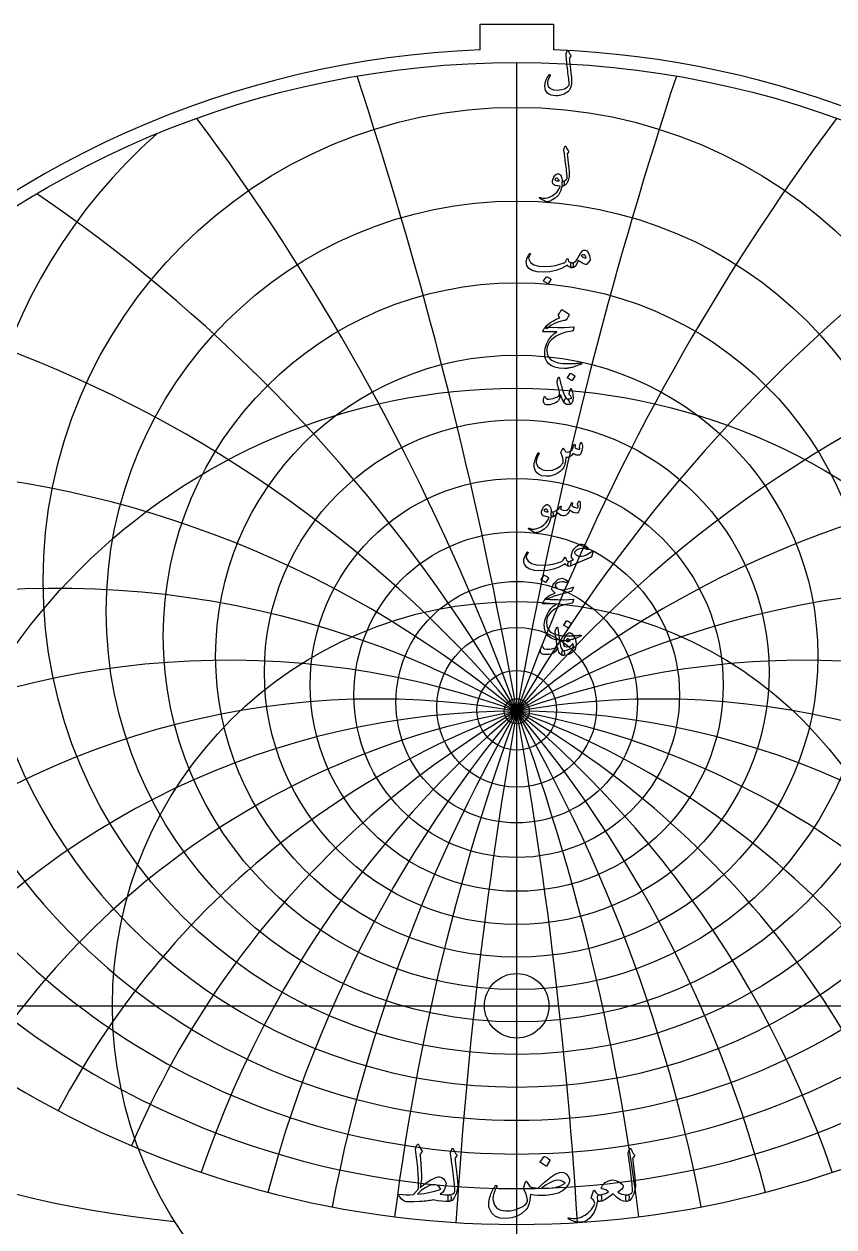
# Model space of a CAD drawing. Header units: millimetres. Extents: x -59 to 59, y -59 to 61.
# Drawn here: x -30.5 to 19.7, y -13.7 to 60.9 of the extents above; entities that cross this region are included whole.
import ezdxf

# ---------------------------------------------------------------- set-up
doc = ezdxf.new("R2010")
doc.units = ezdxf.units.MM
for name, color, linetype in [('CUT_INNER', 6, 'Continuous'), ('CUT_OUTER', 1, 'Continuous'), ('ENGRAVE', 7, 'Continuous'), ('ENGRAVE_FINE', 8, 'Continuous'), ('TEXT', 5, 'Continuous')]:
    doc.layers.add(name, color=color, linetype=linetype)

msp = doc.modelspace()

# ---------------------------------------------------------------- linework, layer by layer
at = {"layer": 'CUT_INNER'}
msp.add_circle((0, 0), 2, dxfattribs=at)
at = {"layer": 'CUT_OUTER'}
for points in [[(-2.275, 60.885), (2.275, 60.885), (2.275, 59.2812)], [(-2.275, 59.2812), (-2.275, 60.885)]]:
    msp.add_lwpolyline(points, dxfattribs=at)
for centre, radius, start, end in [((-0.0002, -0.0001), 59.3249, 136.054439, 87.802065), ((-0.0008, 0.0012), 59.3236, 92.196957, 136.054956)]:
    msp.add_arc(centre, radius, start, end, dxfattribs=at)
at = {"layer": 'ENGRAVE'}
for points in [[(0, -58.5), (0, 58.5)], [(-58.5, 0), (58.5, 0)]]:
    msp.add_lwpolyline(points, dxfattribs=at)
for centre, radius in [((0, 0), 58.5), ((0, 26.3518), 29.3656), ((0, 24.4511), 25.4539), ((0, 22.9193), 21.9166), ((0, 21.6833), 18.6696), ((0, 0), 38.2935), ((0, 20.6903), 15.6489), ((0, 19.9015), 12.8042), ((0, 19.2885), 10.0951), ((0, 18.8307), 7.4877), ((0, 0), 25.0665), ((0, 18.5134), 4.9529), ((0, 18.3267), 2.465), ((0, 18.2651), 0.78)]:
    msp.add_circle(centre, radius, dxfattribs=at)
for centre, radius, start, end in [((0, 28.7239), 33.7654, 131.307855, 48.692145), ((0, 31.7153), 38.8125, 158.307565, 21.692435), ((0, 35.5453), 44.7387, 177.166321, 2.833679), ((0, 40.5528), 51.8958, 192.562112, 347.437888), ((0, 47.2885), 60.8489, 205.930897, 334.069103), ((0, -31.0094), 49.2745, 39, 141), ((0, -31.0094), 49.2745, 39, 141), ((-14.589, 54.4467), 68.1445, 229.930345, 264.433471)]:
    msp.add_arc(centre, radius, start, end, dxfattribs=at)
at = {"layer": 'ENGRAVE_FINE'}
for centre, radius, start, end in [((-279.4496, -31.0094), 283.7605, 3.549067, 18.208032), ((-279.4496, -31.0094), 283.7605, 3.549067, 18.208032), ((279.4496, -31.0094), 283.7605, 161.791968, 176.450933), ((279.4496, -31.0094), 283.7605, 161.791968, 176.450933), ((-135.3806, -31.0094), 144.069, 7.145895, 36.6736), ((-135.3806, -31.0094), 144.069, 7.145895, 36.6736), ((135.3806, -31.0094), 144.069, 143.3264, 172.854105), ((135.3806, -31.0094), 144.069, 143.3264, 172.854105), ((-85.3459, -31.0094), 98.549, 10.840654, 55.662821), ((-85.3459, -31.0094), 98.549, 10.840654, 55.662821), ((85.3459, -31.0094), 98.549, 124.337179, 169.159346), ((85.3459, -31.0094), 98.549, 124.337179, 169.159346), ((-58.7231, -31.0094), 76.6575, 14.688568, 75.445741), ((-58.7231, -31.0094), 76.6575, 14.688568, 75.445741), ((58.7231, -31.0094), 76.6575, 104.554259, 165.311432), ((58.7231, -31.0094), 76.6575, 104.554259, 165.311432), ((-41.3462, -31.0094), 64.3233, 18.753071, 96.251491), ((-41.3462, -31.0094), 64.3233, 18.753071, 96.251491), ((41.3462, -31.0094), 64.3233, 83.748509, 161.246929), ((41.3462, -31.0094), 64.3233, 83.748509, 161.246929), ((-28.4486, -31.0094), 56.8973, 23.109812, 116.954145), ((-28.4486, -31.0094), 56.8973, 23.109812, 116.954145), ((28.4486, -31.0094), 56.8973, 63.045855, 156.890188), ((28.4486, -31.0094), 56.8973, 63.045855, 156.890188), ((-17.9345, -31.0094), 52.4368, 27.851987, 126.345474), ((-17.9345, -31.0094), 52.4368, 27.851987, 126.345474), ((17.9345, -31.0094), 52.4368, 53.654526, 152.148013), ((17.9345, -31.0094), 52.4368, 53.654526, 152.148013), ((-8.6884, -31.0094), 50.0346, 33.097661, 134.238363), ((-8.6884, -31.0094), 50.0346, 33.097661, 134.238363), ((8.6884, -31.0094), 50.0346, 45.761637, 146.902339), ((8.6884, -31.0094), 50.0346, 45.761637, 146.902339), ((0, 92.9107), 113.7024, 239.147014, 300.852986)]:
    msp.add_arc(centre, radius, start, end, dxfattribs=at)
at = {"layer": 'TEXT'}
for points in [[(3.1327, 59.2209), (3.1388, 59.2315), (3.1466, 59.239), (3.1561, 59.2436), (3.1673, 59.2451), (3.1786, 59.2431), (3.1881, 59.2373), (3.1959, 59.2276), (3.2019, 59.2139), (3.2341, 59.1346), (3.2685, 59.066), (3.3051, 59.0083), (3.3438, 58.9614), (3.3552, 58.9445), (3.3585, 58.9251), (3.3535, 58.903), (3.3403, 58.8784), (3.3319, 58.8665), (3.3239, 58.855), (3.3163, 58.844), (3.3092, 58.8334), (3.3025, 58.8234), (3.2962, 58.8143), (3.2904, 58.8061), (3.285, 58.7988), (3.2759, 58.7854), (3.2694, 58.7694), (3.2655, 58.7508), (3.2642, 58.7296), (3.2683, 58.6698), (3.2737, 58.6046), (3.2804, 58.534), (3.2884, 58.458), (3.2975, 58.3766), (3.3075, 58.2898), (3.3183, 58.1976), (3.3299, 58.0999), (3.343, 58.0025), (3.3546, 57.9109), (3.3646, 57.8252), (3.3732, 57.7453), (3.3804, 57.671), (3.3866, 57.6022), (3.3917, 57.5387), (3.3957, 57.4806), (3.4002, 57.3087), (3.3862, 57.1459), (3.3535, 56.9922), (3.3023, 56.8475), (3.2523, 56.7625), (3.1751, 56.6841), (3.0707, 56.612), (2.939, 56.5465), (2.7963, 56.4923), (2.6622, 56.454), (2.5368, 56.4317), (2.42, 56.4254), (2.1277, 56.4657), (1.9184, 56.5759), (1.7921, 56.7563), (1.7489, 57.0067), (1.764, 57.1933), (1.8129, 57.376), (1.8955, 57.5548), (2.0118, 57.7297), (2.0207, 57.7399), (2.03, 57.7462), (2.0397, 57.7486), (2.0499, 57.747), (2.0607, 57.7429), (2.0689, 57.7375), (2.0745, 57.7308), (2.0775, 57.7228), (2.0797, 57.7109), (2.0793, 57.6995), (2.0762, 57.6884), (2.0706, 57.6778), (1.9913, 57.5232), (1.9366, 57.3916), (1.9065, 57.2828), (1.9011, 57.1969), (1.9588, 57.0121), (2.0836, 56.883), (2.2754, 56.8097), (2.5342, 56.7922), (2.7675, 56.8175), (2.9658, 56.8761), (3.1291, 56.968), (3.2573, 57.0932), (3.2546, 57.1536), (3.2499, 57.2242), (3.2433, 57.305), (3.2348, 57.3959), (3.2241, 57.4972), (3.211, 57.6091), (3.1956, 57.7316), (3.1777, 57.8647), (3.1608, 58.002), (3.1448, 58.1371), (3.1297, 58.2701), (3.1154, 58.4009), (3.1022, 58.5296), (3.0904, 58.6561), (3.0798, 58.7804), (3.0705, 58.9026), (3.0566, 59.0202), (3.0573, 59.0336), (3.0592, 59.0461), (3.0625, 59.0578), (3.067, 59.0686)], [(2.9234, 53.1179), (2.9468, 53.1744), (2.9649, 53.2191), (2.9779, 53.2522), (2.9857, 53.2736), (2.9918, 53.2872), (2.9995, 53.297), (3.0091, 53.3028), (3.0203, 53.3047), (3.0331, 53.3026), (3.0437, 53.2961), (3.0521, 53.2853), (3.0584, 53.2701), (3.0871, 53.196), (3.1215, 53.1292), (3.1615, 53.0697), (3.2071, 53.0176), (3.2199, 53.0009), (3.2236, 52.9821), (3.2181, 52.9612), (3.2037, 52.938), (3.1275, 52.8308), (3.1327, 52.7828), (3.1379, 52.7356), (3.1431, 52.6894), (3.1483, 52.6439), (3.1535, 52.5994), (3.1587, 52.5557), (3.1639, 52.5129), (3.1691, 52.471), (3.2169, 52.0826), (3.246, 51.779), (3.2566, 51.5602), (3.2486, 51.4261), (3.1833, 51.1829), (3.0981, 51.0032), (2.9931, 50.8871), (2.8681, 50.8345), (2.8646, 50.8345), (2.8612, 50.8345), (2.8577, 50.8345), (2.8542, 50.8345), (2.8337, 50.854), (2.8205, 50.8985), (2.8147, 50.9682), (2.8162, 51.0629), (2.8194, 51.0979), (2.8292, 51.1234), (2.8454, 51.1394), (2.8681, 51.1459), (2.9559, 51.1634), (3.0289, 51.1952), (3.0873, 51.2413), (3.131, 51.3016), (3.1281, 51.374), (3.1228, 51.4564), (3.1151, 51.5487), (3.1051, 51.651), (3.0928, 51.7628), (3.0787, 51.8837), (3.0626, 52.0136), (3.0445, 52.1527), (3.0279, 52.2893), (3.0125, 52.4121), (2.9985, 52.5211), (2.9857, 52.6163), (2.9747, 52.6976), (2.9658, 52.765), (2.9591, 52.8187), (2.9546, 52.8584), (2.92, 53.0556), (2.9189, 53.0751), (2.9191, 53.092), (2.9206, 53.1062), (2.9234, 53.1179)], [(2.7989, 50.7965), (2.7178, 50.5117), (2.5818, 50.2732), (2.3909, 50.081), (2.145, 49.935), (2.1106, 49.9202), (2.0767, 49.9069), (2.0432, 49.8951), (2.0101, 49.8849), (1.9776, 49.8763), (1.9461, 49.8697), (1.9154, 49.8651), (1.8855, 49.8624), (1.8111, 49.873), (1.7125, 49.9117), (1.5897, 49.9785), (1.4427, 50.0734), (1.4269, 50.087), (1.4176, 50.1002), (1.4148, 50.113), (1.4185, 50.1253), (1.4267, 50.1348), (1.4375, 50.1391), (1.4509, 50.1383), (1.4669, 50.1322), (1.6198, 50.0827), (1.7912, 50.0829), (1.9813, 50.1329), (2.19, 50.2326), (2.3604, 50.3482), (2.5013, 50.4842), (2.6129, 50.6406), (2.6951, 50.8172), (2.6944, 50.8235), (2.6925, 50.8285), (2.6893, 50.8322), (2.6847, 50.8345), (2.5656, 50.8415), (2.4642, 50.8553), (2.3805, 50.8761), (2.3145, 50.9037), (2.2635, 50.9465), (2.2315, 51.0058), (2.2185, 51.0815), (2.2246, 51.1736), (2.2265, 51.1858), (2.2289, 51.1982), (2.2317, 51.2109), (2.235, 51.2237), (2.2386, 51.237), (2.2427, 51.251), (2.2473, 51.2656), (2.2522, 51.2808), (2.2929, 51.3797), (2.3422, 51.4616), (2.4002, 51.5267), (2.4667, 51.5749), (2.5349, 51.6013), (2.5974, 51.6009), (2.6542, 51.5736), (2.7055, 51.5196), (2.7502, 51.4443), (2.7842, 51.3569), (2.8073, 51.2575), (2.8196, 51.1459), (2.8264, 51.146), (2.833, 51.1463), (2.8394, 51.1469), (2.8456, 51.1476), (2.8517, 51.1484), (2.8581, 51.1489), (2.8647, 51.1493), (2.8715, 51.1494), (2.8949, 51.1444), (2.913, 51.1295), (2.926, 51.1046), (2.9338, 51.0698), (2.937, 51.0315), (2.9364, 50.9928), (2.9319, 50.9537), (2.9234, 50.9141), (2.9124, 50.8793), (2.9001, 50.8544), (2.8865, 50.8395), (2.8715, 50.8345), (2.8058, 50.8345), (2.8054, 50.8283), (2.8041, 50.8198), (2.8019, 50.8092), (2.7989, 50.7965)], [(2.6328, 51.184), (2.5965, 51.2473), (2.5567, 51.2921), (2.5135, 51.3182), (2.4667, 51.3258), (2.4389, 51.3185), (2.414, 51.3068), (2.3922, 51.2908), (2.3733, 51.2705), (2.3673, 51.2596), (2.3664, 51.248), (2.3707, 51.2354), (2.3803, 51.222), (2.4159, 51.1907), (2.4676, 51.1693), (2.5353, 51.1578), (2.619, 51.1563), (2.6276, 51.158), (2.6328, 51.1632), (2.6345, 51.1719), (2.6328, 51.184)], [(0.7888, 46.6442), (0.8011, 46.6576), (0.8139, 46.6632), (0.8271, 46.661), (0.8407, 46.6511), (0.8511, 46.6381), (0.8545, 46.6234), (0.8511, 46.607), (0.8407, 46.5888), (0.7879, 46.5071), (0.7542, 46.4314), (0.7395, 46.3618), (0.7438, 46.2982), (0.8522, 46.0893), (1.063, 45.9436), (1.3763, 45.861), (1.7921, 45.8415), (2.1007, 45.8642), (2.3967, 45.9116), (2.6802, 45.9836), (2.9511, 46.0802), (2.9989, 46.1086), (3.0385, 46.152), (3.0698, 46.2106), (3.093, 46.2844), (3.1007, 46.3053), (3.1137, 46.3198), (3.1319, 46.3278), (3.1552, 46.3293), (3.1719, 46.3222), (3.1838, 46.3077), (3.1909, 46.2859), (3.1933, 46.2567), (3.2095, 46.1845), (3.2547, 46.1304), (3.3289, 46.0945), (3.432, 46.0768), (3.4692, 46.0686), (3.4943, 46.0474), (3.5072, 46.0132), (3.5081, 45.9661), (3.4956, 45.8783), (3.4787, 45.8156), (3.4575, 45.7779), (3.432, 45.7654), (3.3561, 45.7754), (3.2841, 45.8052), (3.216, 45.8549), (3.1518, 45.9246), (3.1464, 45.9274), (3.1371, 45.9254), (3.1239, 45.9187), (3.1068, 45.9073), (2.7842, 45.7256), (2.4322, 45.5959), (2.0507, 45.518), (1.6399, 45.4921), (1.2602, 45.518), (0.9652, 45.5959), (0.7551, 45.7256), (0.6297, 45.9073), (0.6011, 46.0087), (0.5916, 46.1122), (0.6011, 46.218), (0.6297, 46.3259), (0.6682, 46.4262), (0.7075, 46.5127), (0.7477, 46.5853), (0.7888, 46.6442)], [(4.2346, 46.8656), (4.343, 46.8271), (4.4327, 46.7185), (4.5039, 46.5399), (4.5564, 46.2913), (4.5583, 46.2733), (4.5573, 46.2575), (4.5532, 46.2439), (4.546, 46.2325), (4.3557, 45.9937), (4.3425, 45.9793), (4.3272, 45.9704), (4.3097, 45.9671), (4.29, 45.9695), (4.1607, 46.0136), (4.0392, 46.0699), (3.9254, 46.1382), (3.8195, 46.2186), (3.7341, 46.0203), (3.6404, 45.8787), (3.5386, 45.7937), (3.4285, 45.7654), (3.4162, 45.7699), (3.4035, 45.7836), (3.3903, 45.8063), (3.3766, 45.8381), (3.3557, 45.9168), (3.3481, 45.9799), (3.3539, 46.0275), (3.3732, 46.0595), (3.3844, 46.067), (3.3974, 46.0725), (3.4121, 46.0757), (3.4285, 46.0768), (3.5072, 46.0902), (3.5842, 46.1269), (3.6595, 46.1871), (3.733, 46.2705), (3.7652, 46.319), (3.8134, 46.3985), (3.8776, 46.5092), (3.9579, 46.6511), (4.0206, 46.7449), (4.0876, 46.812), (4.159, 46.8522), (4.2346, 46.8656)], [(3.9855, 46.5265), (4.0504, 46.4725), (4.1239, 46.4279), (4.2061, 46.3929), (4.2969, 46.3674), (4.2919, 46.4355), (4.2736, 46.4911), (4.2418, 46.5341), (4.1966, 46.5646), (4.1445, 46.5804), (4.0919, 46.5793), (4.039, 46.5613), (3.9855, 46.5265)], [(1.8371, 45.2084), (1.8414, 45.2127), (1.8475, 45.2153), (1.8553, 45.2162), (1.8648, 45.2153), (1.932, 45.1881), (1.9954, 45.1548), (2.0548, 45.1154), (2.1104, 45.07), (2.1158, 45.0631), (2.1182, 45.0562), (2.1175, 45.0493), (2.1139, 45.0423), (1.9513, 44.7794), (1.9452, 44.7731), (1.9374, 44.7716), (1.9279, 44.7749), (1.9167, 44.7829), (1.9069, 44.7898), (1.8916, 44.8002), (1.8706, 44.814), (1.844, 44.8313), (1.8114, 44.8521), (1.7722, 44.8763), (1.7266, 44.9039), (1.6745, 44.9351), (1.6676, 44.9403), (1.6641, 44.9455), (1.6641, 44.9507), (1.6676, 44.9558)], [(2.92, 42.4898), (2.6177, 42.4109), (2.3509, 42.3091), (2.1195, 42.1843), (1.9236, 42.0366), (1.8935, 42.0139), (1.8656, 42.0012), (1.8399, 41.9983), (1.8163, 42.0055), (1.7889, 42.0381), (1.793, 42.0842), (1.8287, 42.1437), (1.8959, 42.2165), (2.0548, 42.3484), (2.2375, 42.4673), (2.444, 42.5733), (2.6743, 42.6663), (2.6086, 42.7632), (2.5963, 42.7874), (2.5904, 42.8116), (2.5911, 42.8358), (2.5982, 42.86), (2.6447, 42.9524), (2.6873, 43.0287), (2.726, 43.089), (2.7608, 43.1333), (2.7831, 43.1543), (2.8049, 43.1653), (2.8263, 43.1664), (2.8473, 43.1576), (2.9691, 43.0888), (3.0713, 43.0244), (3.1541, 42.9642), (3.2175, 42.9085), (3.2298, 42.8905), (3.2357, 42.8678), (3.235, 42.8403), (3.2279, 42.8081), (3.2056, 42.7577), (3.1699, 42.6966), (3.1208, 42.6245), (3.0584, 42.5417), (3.0419, 42.5294), (3.0134, 42.5166), (2.9727, 42.5035), (2.92, 42.4898)], [(2.1035, 42.0885), (2.5474, 42.0729), (2.9312, 42.0712), (3.2549, 42.0833), (3.5185, 42.1093), (3.5266, 42.1102), (3.5336, 42.1097), (3.5396, 42.1076), (3.5444, 42.1041), (3.548, 42.0992), (3.5501, 42.0933), (3.5506, 42.0862), (3.5496, 42.0781), (3.5428, 42.0466), (3.5362, 42.0176), (3.5298, 41.9912), (3.5237, 41.9674), (3.5177, 41.9462), (3.512, 41.9276), (3.5065, 41.9116), (3.5012, 41.8982), (3.4899, 41.8768), (3.477, 41.861), (3.4623, 41.8509), (3.4458, 41.8463), (3.0462, 41.7739), (2.6985, 41.6604), (2.4027, 41.5058), (2.1588, 41.3101), (2.0356, 41.1693), (1.9461, 41.0203), (1.8903, 40.8631), (1.8682, 40.6977), (1.8894, 40.438), (1.9737, 40.2263), (2.1212, 40.0627), (2.3318, 39.947), (2.441, 39.9119), (2.561, 39.883), (2.6918, 39.86), (2.8335, 39.8432), (2.9857, 39.8322), (3.1483, 39.8267), (3.3213, 39.827), (3.5047, 39.8328), (3.5698, 39.8365), (3.634, 39.8406), (3.697, 39.8451), (3.7589, 39.8501), (3.8194, 39.8555), (3.8779, 39.8613), (3.9344, 39.8676), (3.989, 39.8743), (4.0057, 39.8752), (4.0176, 39.8709), (4.0247, 39.8613), (4.0271, 39.8466), (4.0258, 39.8296), (4.0219, 39.8164), (4.0154, 39.8071), (4.0063, 39.8017), (3.9086, 39.7604), (3.816, 39.723), (3.7287, 39.6894), (3.6465, 39.6598), (3.5697, 39.6339), (3.4986, 39.6114), (3.4331, 39.5924), (3.3732, 39.5768), (3.3169, 39.5653), (3.262, 39.5552), (3.2087, 39.5463), (3.157, 39.5387), (3.1065, 39.5329), (3.0571, 39.5292), (3.0087, 39.5277), (2.9615, 39.5284), (2.6389, 39.5534), (2.3699, 39.6079), (2.1545, 39.6918), (1.9928, 39.8051), (1.8741, 39.9468), (1.7912, 40.1122), (1.7443, 40.3014), (1.7333, 40.5144), (1.7672, 40.7786), (1.8483, 41.035), (1.9766, 41.2837), (2.1519, 41.5246), (2.2205, 41.5975), (2.2981, 41.6673), (2.3848, 41.7341), (2.4806, 41.7979), (1.6433, 41.8048), (1.6232, 41.8135), (1.6148, 41.829), (1.618, 41.8515), (1.633, 41.8809), (1.6611, 41.9237), (1.6866, 41.9622), (1.7095, 41.9964), (1.7298, 42.0262), (1.7476, 42.0515), (1.7627, 42.0721), (1.7752, 42.0879), (1.7852, 42.0989), (1.8077, 42.1008), (1.8682, 42.0998), (1.9668, 42.0956), (2.1035, 42.0885)], [(2.6518, 38.9085), (2.6717, 38.8178), (2.6934, 38.7256), (2.7167, 38.6319), (2.7418, 38.5366), (2.7686, 38.4394), (2.7971, 38.3399), (2.8274, 38.2379), (2.8594, 38.1336), (2.9241, 37.9459), (2.9831, 37.8049), (3.0365, 37.7106), (3.0843, 37.6631), (3.126, 37.6347), (3.1682, 37.5947), (3.2108, 37.5431), (3.2538, 37.4797), (3.2945, 37.4012), (3.3057, 37.3422), (3.2876, 37.3026), (3.24, 37.2825), (3.0862, 37.2981), (2.9502, 37.4001), (2.832, 37.5887), (2.7314, 37.8637), (2.7293, 37.8683), (2.7262, 37.8715), (2.7223, 37.8735), (2.7176, 37.8741), (2.7141, 37.8735), (2.7107, 37.8715), (2.7072, 37.8683), (2.7037, 37.8637), (2.694, 37.8192), (2.6821, 37.772), (2.6681, 37.7223), (2.6518, 37.67), (2.6341, 37.6205), (2.6155, 37.5792), (2.5961, 37.5461), (2.5757, 37.5212), (2.5026, 37.4574), (2.4114, 37.401), (2.302, 37.3519), (2.1744, 37.3102), (2.0447, 37.2793), (1.9322, 37.2661), (1.8371, 37.2706), (1.7592, 37.2929), (1.6926, 37.3487), (1.6624, 37.4468), (1.6684, 37.5874), (1.7108, 37.7703), (1.7149, 37.7764), (1.7203, 37.7807), (1.727, 37.7833), (1.735, 37.7841), (1.7445, 37.7831), (1.7523, 37.7798), (1.7584, 37.7744), (1.7627, 37.7668), (1.7791, 37.7286), (1.7973, 37.6968), (1.8172, 37.6715), (1.8388, 37.6527), (1.9063, 37.6276), (1.998, 37.6215), (2.1139, 37.6345), (2.254, 37.6665), (2.4034, 37.7145), (2.5195, 37.7686), (2.6023, 37.8287), (2.6518, 37.8949), (2.6601, 37.9619), (2.6467, 38.0765), (2.6116, 38.2387), (2.555, 38.4484), (2.5277, 38.5589), (2.5117, 38.6482), (2.507, 38.7163), (2.5135, 38.7632), (2.5792, 38.9501), (2.5863, 38.9697), (2.5939, 38.9838), (2.6019, 38.9922), (2.6103, 38.995), (2.6207, 38.9896), (2.6311, 38.9734), (2.6415, 38.9464), (2.6518, 38.9085)], [(3.3196, 39.2061), (3.3239, 39.2104), (3.3299, 39.213), (3.3377, 39.2139), (3.3472, 39.213), (3.4145, 39.1857), (3.4778, 39.1525), (3.5373, 39.1131), (3.5929, 39.0677), (3.5983, 39.0608), (3.6007, 39.0538), (3.6, 39.0469), (3.5963, 39.04), (3.4337, 38.7771), (3.4277, 38.7708), (3.4199, 38.7693), (3.4104, 38.7725), (3.3991, 38.7805), (3.3894, 38.7875), (3.3741, 38.7978), (3.3531, 38.8117), (3.3265, 38.829), (3.2938, 38.8497), (3.2547, 38.8739), (3.2091, 38.9016), (3.157, 38.9328), (3.15, 38.938), (3.1466, 38.9431), (3.1466, 38.9483), (3.15, 38.9535)], [(3.3507, 37.7911), (3.3304, 37.825), (3.3109, 37.8542), (3.2923, 37.8786), (3.2746, 37.8983), (3.2618, 37.9152), (3.2547, 37.9346), (3.2532, 37.9567), (3.2573, 37.9813), (3.3299, 38.2443), (3.3401, 38.2672), (3.3533, 38.2737), (3.3695, 38.2637), (3.3888, 38.2374), (3.4177, 38.1814), (3.4424, 38.1137), (3.4627, 38.0343), (3.4787, 37.9433), (3.488, 37.8559), (3.4917, 37.7703), (3.4897, 37.6864), (3.4822, 37.6042), (3.4698, 37.5327), (3.4536, 37.4702), (3.4335, 37.4168), (3.4095, 37.3724), (3.3799, 37.3396), (3.3395, 37.3136), (3.2882, 37.2946), (3.2261, 37.2825), (3.1626, 37.2801), (3.1033, 37.2903), (3.0484, 37.313), (2.9978, 37.3482), (2.9587, 37.393), (2.9381, 37.4442), (2.9362, 37.502), (2.9528, 37.5662), (2.9794, 37.6187), (3.0108, 37.6518), (3.0469, 37.6654), (3.0878, 37.6596), (3.182, 37.6369), (3.2642, 37.6345), (3.3343, 37.6525), (3.3922, 37.6907), (3.3935, 37.7009), (3.387, 37.721), (3.3728, 37.7511), (3.3507, 37.7911)], [(3.9475, 34.8911), (3.9535, 34.9062), (3.9613, 34.917), (3.9708, 34.9235), (3.9821, 34.9257), (3.9966, 34.924), (4.0089, 34.9188), (4.0191, 34.9101), (4.0271, 34.898), (4.0467, 34.8548), (4.0608, 34.8011), (4.0692, 34.7371), (4.072, 34.6627), (4.0645, 34.5412), (4.0418, 34.4258), (4.0039, 34.3163), (3.951, 34.213), (3.9328, 34.1881), (3.9129, 34.1689), (3.8913, 34.1553), (3.8679, 34.1473), (3.7834, 34.1418), (3.6923, 34.1568), (3.5948, 34.192), (3.4908, 34.2476), (3.4032, 34.1276), (3.2997, 34.0478), (3.1801, 34.0082), (3.0445, 34.0089), (3.0401, 33.9359), (3.0337, 33.8657), (3.0254, 33.7984), (3.0151, 33.7338), (3.0029, 33.6717), (2.9887, 33.6114), (2.9726, 33.5532), (2.9546, 33.4968), (2.9126, 33.3952), (2.856, 33.3014), (2.7846, 33.2153), (2.6985, 33.137), (2.4972, 33.003), (2.2843, 32.9087), (2.0596, 32.8542), (1.8232, 32.8395), (1.5571, 32.8756), (1.3467, 32.9701), (1.1921, 33.123), (1.0933, 33.3342), (1.0799, 33.4103), (1.0777, 33.5003), (1.0868, 33.6041), (1.1071, 33.7217), (1.1397, 33.8506), (1.1858, 33.9846), (1.2453, 34.1239), (1.3181, 34.2683), (1.324, 34.2774), (1.3311, 34.2839), (1.3395, 34.2878), (1.3493, 34.2891), (1.359, 34.2882), (1.3674, 34.2856), (1.3746, 34.2813), (1.3804, 34.2753), (1.3843, 34.2664), (1.3856, 34.2571), (1.3843, 34.2474), (1.3804, 34.2372), (1.2879, 34.045), (1.2282, 33.8869), (1.2014, 33.763), (1.2074, 33.6733), (1.2948, 33.4754), (1.4323, 33.3316), (1.62, 33.2419), (1.8578, 33.2062), (2.1904, 33.2274), (2.4719, 33.3117), (2.7024, 33.4592), (2.8819, 33.6698), (2.8813, 33.8086), (2.8586, 33.9552), (2.8138, 34.1096), (2.747, 34.2718), (2.7386, 34.2882), (2.734, 34.3029), (2.7334, 34.3159), (2.7366, 34.3272), (2.7552, 34.3658), (2.7729, 34.402), (2.7898, 34.4358), (2.8058, 34.4673), (2.8209, 34.4959), (2.8352, 34.5213), (2.8486, 34.5435), (2.8612, 34.5624), (2.8683, 34.5704), (2.8759, 34.5737), (2.8839, 34.5721), (2.8923, 34.5659), (2.8966, 34.5611), (2.9027, 34.5538), (2.9105, 34.5438), (2.92, 34.5313), (2.9308, 34.5161), (2.9425, 34.4984), (2.955, 34.4781), (2.9684, 34.4552), (2.9956, 34.4111), (3.0186, 34.3791), (3.0372, 34.3592), (3.0514, 34.3514), (3.1414, 34.3438), (3.2313, 34.3592), (3.3213, 34.3974), (3.4112, 34.4586), (3.4439, 34.4993), (3.4761, 34.5659), (3.5079, 34.6584), (3.5393, 34.7769), (3.5423, 34.7882), (3.5479, 34.7977), (3.5561, 34.8055), (3.5669, 34.8115), (3.5771, 34.8154), (3.5868, 34.8167), (3.5961, 34.8154), (3.605, 34.8115), (3.6182, 34.7899), (3.6231, 34.7492), (3.6199, 34.6896), (3.6084, 34.6109), (3.6783, 34.568), (3.7529, 34.5399), (3.8322, 34.5265), (3.9164, 34.5278), (3.9153, 34.5531), (3.912, 34.5737), (3.9066, 34.5894), (3.8991, 34.6005), (3.8904, 34.6109), (3.8852, 34.6212), (3.8835, 34.6316), (3.8852, 34.642)], [(2.1191, 30.2751), (2.038, 29.9903), (1.902, 29.7518), (1.711, 29.5596), (1.4652, 29.4136), (1.4308, 29.3988), (1.3968, 29.3855), (1.3633, 29.3737), (1.3302, 29.3634), (1.2978, 29.3549), (1.2662, 29.3483), (1.2355, 29.3437), (1.2057, 29.341), (1.1313, 29.3515), (1.0327, 29.3903), (0.9099, 29.4571), (0.7629, 29.552), (0.7471, 29.5656), (0.7378, 29.5788), (0.735, 29.5916), (0.7386, 29.6039), (0.7469, 29.6134), (0.7577, 29.6177), (0.7711, 29.6169), (0.7871, 29.6108), (0.94, 29.5613), (1.1114, 29.5615), (1.3015, 29.6115), (1.5101, 29.7111), (1.6805, 29.8268), (1.8215, 29.9628), (1.9331, 30.1192), (2.0153, 30.2958), (2.0146, 30.3021), (2.0127, 30.3071), (2.0094, 30.3107), (2.0049, 30.3131), (1.8857, 30.32), (1.7843, 30.3339), (1.7006, 30.3546), (1.6347, 30.3823), (1.5837, 30.4251), (1.5517, 30.4844), (1.5387, 30.5601), (1.5447, 30.6522), (1.5467, 30.6644), (1.5491, 30.6768), (1.5519, 30.6895), (1.5551, 30.7023), (1.5588, 30.7156), (1.5629, 30.7296), (1.5675, 30.7442), (1.5724, 30.7594), (1.6131, 30.8582), (1.6624, 30.9402), (1.7203, 31.0053), (1.7869, 31.0535), (1.855, 31.0799), (1.9175, 31.0794), (1.9744, 31.0522), (2.0256, 30.9981), (2.0704, 30.9229), (2.1043, 30.8355), (2.1275, 30.7361), (2.1398, 30.6245), (2.1466, 30.6246), (2.1532, 30.6249), (2.1596, 30.6255), (2.1658, 30.6262), (2.1719, 30.627), (2.1783, 30.6275), (2.1849, 30.6278), (2.1917, 30.628), (2.2151, 30.623), (2.2332, 30.6081), (2.2462, 30.5832), (2.254, 30.5484), (2.2572, 30.5101), (2.2566, 30.4714), (2.252, 30.4323), (2.2436, 30.3927), (2.2326, 30.3579), (2.2202, 30.333), (2.2066, 30.3181), (2.1917, 30.3131), (2.126, 30.3131), (2.1255, 30.3069), (2.1242, 30.2984), (2.1221, 30.2878), (2.1191, 30.2751)], [(1.953, 30.6625), (1.9167, 30.7259), (1.8769, 30.7707), (1.8336, 30.7968), (1.7869, 30.8044), (1.759, 30.797), (1.7342, 30.7854), (1.7123, 30.7694), (1.6935, 30.749), (1.6875, 30.7382), (1.6866, 30.7266), (1.6909, 30.714), (1.7004, 30.7006), (1.7361, 30.6693), (1.7878, 30.6478), (1.8555, 30.6364), (1.9391, 30.6349), (1.9478, 30.6366), (1.953, 30.6418), (1.9547, 30.6504), (1.953, 30.6625)], [(3.8662, 31.2991), (3.8738, 31.3043), (3.8826, 31.3026), (3.8928, 31.2939), (3.9042, 31.2784), (3.9166, 31.252), (3.9259, 31.2144), (3.9321, 31.1655), (3.9354, 31.1054), (3.9365, 31.0371), (3.9328, 30.9705), (3.9244, 30.9056), (3.9112, 30.8425), (3.8727, 30.7196), (3.8299, 30.6314), (3.7827, 30.5778), (3.7313, 30.5588), (3.6095, 30.5659), (3.4969, 30.5977), (3.3933, 30.6541), (3.2988, 30.7352), (3.2339, 30.6074), (3.157, 30.5077), (3.0679, 30.4362), (2.9667, 30.3927), (2.8605, 30.3832), (2.753, 30.41), (2.6443, 30.4731), (2.5342, 30.5726), (2.4451, 30.4591), (2.3578, 30.378), (2.2721, 30.3293), (2.1882, 30.3131), (2.1714, 30.3226), (2.1554, 30.3512), (2.1402, 30.3987), (2.126, 30.4653), (2.1208, 30.5311), (2.1294, 30.5795), (2.1519, 30.6107), (2.1882, 30.6245), (2.3478, 30.6606), (2.4875, 30.7309), (2.6073, 30.8353), (2.7072, 30.9739), (2.7126, 30.9815), (2.7184, 30.9869), (2.7247, 30.9901), (2.7314, 30.9912), (2.7396, 30.9904), (2.747, 30.9878), (2.7535, 30.9834), (2.7591, 30.9774), (2.7623, 30.9588), (2.7548, 30.9272), (2.7364, 30.8827), (2.7072, 30.8252), (2.7455, 30.7808), (2.8049, 30.7482), (2.8856, 30.7272), (2.9874, 30.7179), (3.1144, 30.7445), (3.2253, 30.8312), (3.3202, 30.978), (3.3991, 31.185), (3.403, 31.1956), (3.4078, 31.2031), (3.4134, 31.2077), (3.4199, 31.2092), (3.4296, 31.2083), (3.4381, 31.2057), (3.4452, 31.2014), (3.451, 31.1953), (3.4554, 31.1867), (3.4579, 31.178), (3.4588, 31.1694), (3.4579, 31.1607), (3.4234, 31.0154), (3.4638, 30.9795), (3.5124, 30.948), (3.5693, 30.9207), (3.6344, 30.8978), (3.6977, 30.8829), (3.746, 30.8796), (3.779, 30.8881), (3.797, 30.9082), (3.8028, 30.9389), (3.7996, 30.9826), (3.7873, 31.0392), (3.7659, 31.1088), (3.7695, 31.1285), (3.7875, 31.1668), (3.8197, 31.2237), (3.8662, 31.2991)], [(4.7086, 28.1163), (4.6394, 27.8395), (4.6316, 27.8261), (4.6187, 27.8135), (4.6005, 27.8019), (4.5772, 27.791), (4.5254, 27.7728), (4.4703, 27.7526), (4.4121, 27.7304), (4.3505, 27.7063), (4.2858, 27.6804), (4.2178, 27.6531), (4.1465, 27.6242), (4.072, 27.5938), (3.2763, 27.2479), (3.24, 27.2559), (3.2106, 27.2799), (3.1881, 27.3199), (3.1725, 27.3759), (3.1699, 27.4354), (3.1864, 27.4857), (3.2218, 27.527), (3.2763, 27.5593), (3.2831, 27.5624), (3.2966, 27.5683), (3.3169, 27.5771), (3.3438, 27.5887), (3.3772, 27.6028), (3.4169, 27.6194), (3.4628, 27.6383), (3.515, 27.6596), (3.4478, 27.7286), (3.4052, 27.804), (3.3872, 27.886), (3.3939, 27.9744), (3.4605, 28.1848), (3.5738, 28.3628), (3.7339, 28.5083), (3.9406, 28.6214), (3.9858, 28.632), (4.0383, 28.6292), (4.0982, 28.6129), (4.1655, 28.5833), (4.2353, 28.5429), (4.2995, 28.4977), (4.3581, 28.4477), (4.4111, 28.393), (4.426, 28.3729), (4.4327, 28.3541), (4.4312, 28.3366), (4.4215, 28.3204), (4.4068, 28.3078), (4.3903, 28.3014), (4.3722, 28.3009), (4.3523, 28.3065), (4.2487, 28.3392), (4.1386, 28.3541), (4.0221, 28.3513), (3.8991, 28.3308), (3.7877, 28.2975), (3.6993, 28.2529), (3.6337, 28.1971), (3.5911, 28.1301), (3.5868, 28.1003), (3.5981, 28.0661), (3.6249, 28.0276), (3.6673, 27.9848), (3.7157, 27.9459), (3.7641, 27.9156), (3.8126, 27.894), (3.861, 27.881), (4.0061, 27.8773), (4.1611, 27.9078), (4.3261, 27.9725), (4.501, 28.0713), (4.5199, 28.0832), (4.5382, 28.0946), (4.5562, 28.1057), (4.5737, 28.1163), (4.5906, 28.1262), (4.6066, 28.1353), (4.6217, 28.1435), (4.636, 28.1509), (4.6755, 28.1695), (4.7008, 28.1699), (4.7119, 28.1522), (4.7086, 28.1163)], [(0.6366, 28.1266), (0.6489, 28.14), (0.6617, 28.1457), (0.6749, 28.1435), (0.6885, 28.1336), (0.6989, 28.1206), (0.7023, 28.1059), (0.6989, 28.0894), (0.6885, 28.0713), (0.6357, 27.9895), (0.602, 27.9139), (0.5873, 27.8442), (0.5916, 27.7807), (0.6999, 27.5718), (0.9108, 27.4261), (1.2241, 27.3435), (1.6399, 27.324), (1.9484, 27.3467), (2.2445, 27.3941), (2.5279, 27.4661), (2.7989, 27.5627), (2.8467, 27.591), (2.8862, 27.6345), (2.9176, 27.6931), (2.9407, 27.7668), (2.9485, 27.7878), (2.9615, 27.8023), (2.9796, 27.8103), (3.003, 27.8118), (3.0196, 27.8047), (3.0315, 27.7902), (3.0387, 27.7683), (3.0411, 27.7392), (3.0573, 27.6669), (3.1025, 27.6129), (3.1766, 27.577), (3.2798, 27.5593), (3.317, 27.551), (3.342, 27.5298), (3.355, 27.4957), (3.3559, 27.4485), (3.3433, 27.3608), (3.3265, 27.298), (3.3053, 27.2604), (3.2798, 27.2479), (3.2039, 27.2578), (3.1319, 27.2877), (3.0638, 27.3374), (2.9995, 27.407), (2.9941, 27.4098), (2.9848, 27.4079), (2.9716, 27.4012), (2.9546, 27.3897), (2.6319, 27.2081), (2.2799, 27.0784), (1.8985, 27.0005), (1.4877, 26.9746), (1.108, 27.0005), (0.813, 27.0784), (0.6028, 27.2081), (0.4774, 27.3897), (0.4489, 27.4911), (0.4394, 27.5947), (0.4489, 27.7004), (0.4774, 27.8083), (0.5159, 27.9087), (0.5553, 27.9952), (0.5955, 28.0678), (0.6366, 28.1266)], [(1.6849, 26.6909), (1.6892, 26.6952), (1.6952, 26.6978), (1.703, 26.6987), (1.7125, 26.6978), (1.7798, 26.6705), (1.8431, 26.6372), (1.9026, 26.5979), (1.9582, 26.5525), (1.9636, 26.5456), (1.966, 26.5386), (1.9653, 26.5317), (1.9616, 26.5248), (1.799, 26.2619), (1.793, 26.2556), (1.7852, 26.2541), (1.7757, 26.2573), (1.7644, 26.2653), (1.7547, 26.2723), (1.7394, 26.2826), (1.7184, 26.2965), (1.6918, 26.3138), (1.6591, 26.3345), (1.62, 26.3587), (1.5744, 26.3864), (1.5223, 26.4176), (1.5153, 26.4227), (1.5119, 26.4279), (1.5119, 26.4331), (1.5153, 26.4383)], [(3.5098, 25.9595), (3.5127, 25.9351), (3.4969, 25.8895), (3.4625, 25.8227), (3.4095, 25.7347), (3.3983, 25.7204), (3.3853, 25.7087), (3.3706, 25.6996), (3.3542, 25.6932), (3.1327, 25.6322), (2.9355, 25.5773), (2.7626, 25.5284), (2.6138, 25.4856), (2.4892, 25.449), (2.3889, 25.419), (2.3128, 25.3954), (2.2609, 25.3783), (1.8423, 25.1915), (1.8129, 25.1893), (1.7904, 25.1932), (1.7748, 25.2032), (1.7662, 25.2192), (1.7659, 25.225), (1.7688, 25.2322), (1.7746, 25.2406), (1.7835, 25.2503), (1.8687, 25.3303), (1.9962, 25.4146), (2.1662, 25.5033), (2.3785, 25.5963), (2.3208, 25.6456), (2.2721, 25.6932), (2.2326, 25.739), (2.2021, 25.7831), (2.1833, 25.8313), (2.1787, 25.8895), (2.1885, 25.9576), (2.2125, 26.0357), (2.2514, 26.117), (2.3059, 26.1983), (2.3759, 26.2796), (2.4616, 26.3609), (2.5548, 26.4311), (2.6441, 26.4794), (2.7295, 26.5055), (2.811, 26.5096), (2.9215, 26.4874), (3.0212, 26.4413), (3.11, 26.3715), (3.1881, 26.2778), (3.195, 26.2662), (3.1985, 26.2554), (3.1985, 26.2454), (3.195, 26.2363), (3.1874, 26.2279), (3.1786, 26.2233), (3.1684, 26.2227), (3.157, 26.2259), (3.106, 26.2422), (3.0571, 26.2562), (3.01, 26.2681), (2.9649, 26.2778), (2.922, 26.2852), (2.8815, 26.2899), (2.8433, 26.2921), (2.8075, 26.2917), (2.6585, 26.2742), (2.5333, 26.232), (2.4319, 26.1652), (2.3543, 26.0737), (2.4369, 25.965), (2.529, 25.8843), (2.6307, 25.8318), (2.7418, 25.8073), (2.9072, 25.8056), (3.0852, 25.8315), (3.2757, 25.8852), (3.4787, 25.9665), (3.4871, 25.9686), (3.4951, 25.9682), (3.5027, 25.9652), (3.5098, 25.9595)], [(2.0741, 25.2019), (2.518, 25.1863), (2.9018, 25.1846), (3.2255, 25.1967), (3.4891, 25.2226), (3.4972, 25.2236), (3.5042, 25.2231), (3.5102, 25.221), (3.515, 25.2174), (3.5186, 25.2126), (3.5207, 25.2066), (3.5212, 25.1996), (3.5202, 25.1915), (3.5134, 25.1599), (3.5068, 25.131), (3.5004, 25.1046), (3.4943, 25.0808), (3.4883, 25.0596), (3.4826, 25.041), (3.4771, 25.025), (3.4718, 25.0116), (3.4605, 24.9902), (3.4476, 24.9744), (3.4329, 24.9642), (3.4164, 24.9597), (3.0168, 24.8873), (2.6691, 24.7737), (2.3733, 24.6191), (2.1294, 24.4235), (2.0062, 24.2827), (1.9167, 24.1337), (1.8609, 23.9765), (1.8388, 23.8111), (1.86, 23.5514), (1.9443, 23.3397), (2.0918, 23.176), (2.3024, 23.0603), (2.4116, 23.0253), (2.5316, 22.9963), (2.6624, 22.9734), (2.8041, 22.9565), (2.9563, 22.9455), (3.1189, 22.9401), (3.2919, 22.9403), (3.4752, 22.9462), (3.5404, 22.9498), (3.6046, 22.954), (3.6676, 22.9585), (3.7295, 22.9635), (3.79, 22.9689), (3.8485, 22.9747), (3.905, 22.981), (3.9596, 22.9877), (3.9763, 22.9886), (3.9881, 22.9842), (3.9953, 22.9747), (3.9977, 22.96), (3.9964, 22.9429), (3.9925, 22.9297), (3.986, 22.9204), (3.9769, 22.915), (3.8792, 22.8737), (3.7866, 22.8363), (3.6993, 22.8028), (3.6171, 22.7732), (3.5403, 22.7472), (3.4692, 22.7248), (3.4037, 22.7057), (3.3438, 22.6902), (3.2875, 22.6787), (3.2326, 22.6685), (3.1793, 22.6597), (3.1275, 22.6521), (3.0771, 22.6463), (3.0277, 22.6426), (2.9793, 22.6411), (2.9321, 22.6417), (2.6095, 22.6668), (2.3405, 22.7213), (2.1251, 22.8052), (1.9634, 22.9185), (1.8447, 23.0601), (1.7618, 23.2255), (1.7149, 23.4147), (1.7039, 23.6277), (1.7378, 23.892), (1.8189, 24.1484), (1.9471, 24.3971), (2.1225, 24.638), (2.1911, 24.7108), (2.2687, 24.7807), (2.3554, 24.8475), (2.4512, 24.9113), (1.6139, 24.9182), (1.5938, 24.9268), (1.5854, 24.9424), (1.5886, 24.9649), (1.6036, 24.9943), (1.6317, 25.0371), (1.6572, 25.0756), (1.6801, 25.1098), (1.7004, 25.1396), (1.7182, 25.1649), (1.7333, 25.1854), (1.7458, 25.2012), (1.7558, 25.2123), (1.7783, 25.2142), (1.8388, 25.2131), (1.9374, 25.209), (2.0741, 25.2019)], [(3.093, 23.8662), (3.0973, 23.8705), (3.1033, 23.8731), (3.1111, 23.8739), (3.1206, 23.8731), (3.1879, 23.8458), (3.2512, 23.8125), (3.3107, 23.7732), (3.3663, 23.7278), (3.3717, 23.7209), (3.3741, 23.7139), (3.3734, 23.707), (3.3697, 23.7001), (3.2071, 23.4372), (3.2011, 23.4309), (3.1933, 23.4294), (3.1838, 23.4326), (3.1725, 23.4406), (3.1628, 23.4475), (3.1474, 23.4579), (3.1265, 23.4718), (3.0999, 23.4891), (3.0672, 23.5098), (3.0281, 23.534), (2.9825, 23.5617), (2.9303, 23.5928), (2.9234, 23.598), (2.92, 23.6032), (2.92, 23.6084), (2.9234, 23.6136)], [(2.8785, 22.0325), (2.9035, 22.0204), (2.9234, 22.0014), (2.9381, 21.9754), (2.9476, 21.9426), (2.9539, 21.9019), (2.9554, 21.863), (2.9522, 21.8258), (2.9442, 21.7904), (2.9323, 21.7601), (2.9174, 21.7385), (2.8994, 21.7255), (2.8785, 21.7212), (2.7749, 21.7499), (2.689, 21.8224), (2.6209, 21.9385), (2.5705, 22.0983), (2.5641, 22.1258), (2.5584, 22.1497), (2.5537, 22.1699), (2.5498, 22.1865), (2.5468, 22.1994), (2.5446, 22.2085), (2.5433, 22.2141), (2.5429, 22.2159), (2.5377, 22.2261), (2.5325, 22.2289), (2.5273, 22.2243), (2.5221, 22.2124), (2.4633, 22.0797), (2.3976, 21.9754), (2.3249, 21.8998), (2.2453, 21.8526), (2.1299, 21.8163), (1.9945, 21.7938), (1.8393, 21.7852), (1.6641, 21.7904), (1.5471, 21.8265), (1.4833, 21.914), (1.4727, 22.0531), (1.5153, 22.2436), (1.5251, 22.2665), (1.537, 22.2834), (1.551, 22.2942), (1.5672, 22.2989), (1.5832, 22.2974), (1.5966, 22.2894), (1.6075, 22.2749), (1.6157, 22.254), (1.6332, 22.2092), (1.6546, 22.1752), (1.6799, 22.1521), (1.7091, 22.1398), (1.8728, 22.1147), (2.0282, 22.1121), (2.1755, 22.132), (2.3145, 22.1744), (2.3749, 22.206), (2.4244, 22.2488), (2.4631, 22.3028), (2.491, 22.3681), (2.4892, 22.399), (2.4806, 22.471), (2.465, 22.5841), (2.4425, 22.7383), (2.4311, 22.8208), (2.4209, 22.8953), (2.412, 22.9618), (2.4045, 23.0203), (2.398, 23.0703), (2.3924, 23.1115), (2.3876, 23.1438), (2.3837, 23.1673), (2.3805, 23.2032), (2.3811, 23.2348), (2.3857, 23.262), (2.3941, 23.2849), (2.4075, 23.3134), (2.42, 23.3399), (2.4317, 23.3644), (2.4425, 23.387), (2.4523, 23.4076), (2.4607, 23.4264), (2.4678, 23.4431), (2.4737, 23.4579), (2.4797, 23.4698), (2.4875, 23.4778), (2.497, 23.4819), (2.5083, 23.4821), (2.5206, 23.4774), (2.5299, 23.47), (2.5362, 23.4601), (2.5394, 23.4475), (2.5605, 23.2706), (2.5822, 23.1029), (2.6046, 22.9445), (2.6276, 22.7954), (2.6511, 22.6556), (2.6748, 22.5251), (2.6987, 22.4039), (2.7228, 22.292), (2.752, 22.1876), (2.7876, 22.1095), (2.8298, 22.0578), (2.8785, 22.0325)], [(3.2763, 23.1362), (3.3001, 23.1327), (3.3265, 23.1223), (3.3555, 23.105), (3.387, 23.0808), (3.5222, 22.9368), (3.6162, 22.7746), (3.6692, 22.5943), (3.6811, 22.3958), (3.6705, 22.2924), (3.6491, 22.2003), (3.6169, 22.1195), (3.5738, 22.0498), (3.4344, 21.906), (3.272, 21.8033), (3.0867, 21.7417), (2.8785, 21.7212), (2.8575, 21.7261), (2.8395, 21.7411), (2.8246, 21.7659), (2.8127, 21.8007), (2.8083, 21.82), (2.8054, 21.8397), (2.804, 21.8598), (2.8041, 21.8803), (2.8053, 21.9006), (2.8071, 21.9201), (2.8096, 21.9387), (2.8127, 21.9564), (2.822, 21.9871), (2.8361, 22.01), (2.8549, 22.0252), (2.8785, 22.0325), (3.0813, 22.0598), (3.2573, 22.1104), (3.4065, 22.1843), (3.5289, 22.2816), (3.523, 22.3303), (3.5159, 22.369), (3.5075, 22.3977), (3.4977, 22.4166), (3.4861, 22.4328), (3.4752, 22.4434), (3.4653, 22.4483), (3.4562, 22.4477), (3.4499, 22.4455), (3.445, 22.4425), (3.4413, 22.4386), (3.4389, 22.4339), (3.4056, 22.3655), (3.3645, 22.3128), (3.3157, 22.2756), (3.259, 22.254), (3.0945, 22.2412), (2.9814, 22.286), (2.9198, 22.3882), (2.9096, 22.548), (2.9234, 22.6397), (2.9511, 22.7348), (2.9926, 22.8334), (3.048, 22.9355), (3.1064, 23.0233), (3.1639, 23.086), (3.2205, 23.1236), (3.2763, 23.1362)], [(3.1621, 22.7625), (3.1278, 22.7528), (3.1007, 22.7271), (3.0811, 22.6853), (3.0687, 22.6276), (3.069, 22.6185), (3.0696, 22.612), (3.0707, 22.6081), (3.0722, 22.6068), (3.107, 22.5984), (3.1423, 22.5939), (3.1779, 22.5932), (3.214, 22.5965), (3.2458, 22.6032), (3.272, 22.6129), (3.2925, 22.6257), (3.3075, 22.6414), (3.2685, 22.697), (3.2313, 22.7357), (3.1959, 22.7576), (3.1621, 22.7625)], [(-5.1803, -12.0272), (-5.2437, -12.0491), (-5.3187, -12.0687), (-5.4052, -12.086), (-5.5032, -12.101), (-5.6128, -12.1143), (-5.7338, -12.1264), (-5.8665, -12.1374), (-6.0106, -12.1472), (-6.3831, -12.1633), (-6.6656, -12.1656), (-6.8582, -12.1541), (-6.9609, -12.1287), (-7.0644, -12.0581), (-7.1627, -11.9661), (-7.2558, -11.8528), (-7.3437, -11.7182), (-7.3527, -11.6965), (-7.3518, -11.6824), (-7.3411, -11.6758), (-7.3207, -11.6766), (-7.0799, -11.7107), (-6.8467, -11.7251), (-6.621, -11.7199), (-6.4027, -11.6951), (-6.0936, -11.363), (-6.088, -11.2765), (-6.085, -11.1784), (-6.0846, -11.0689), (-6.0867, -10.9478), (-6.0912, -10.8158), (-6.0977, -10.6733), (-6.1062, -10.5205), (-6.1167, -10.3573), (-6.1288, -10.188), (-6.1421, -10.0212), (-6.1565, -9.857), (-6.1721, -9.6954), (-6.1888, -9.5367), (-6.2067, -9.3811), (-6.2257, -9.2288), (-6.2459, -9.0796), (-6.2782, -8.8628), (-6.2642, -8.8244), (-6.2499, -8.7878), (-6.2353, -8.7529), (-6.2205, -8.7198), (-6.2057, -8.6883), (-6.1911, -8.6586), (-6.1768, -8.6307), (-6.1628, -8.6044), (-6.1551, -8.5944), (-6.1455, -8.5871), (-6.1343, -8.5828), (-6.1213, -8.5814), (-6.106, -8.5848), (-6.0925, -8.5952), (-6.0807, -8.6125), (-6.0706, -8.6367), (-6.0322, -8.7359), (-5.991, -8.8213), (-5.9469, -8.8928), (-5.8999, -8.9504), (-5.8783, -8.9784), (-5.8688, -9.0069), (-5.8714, -9.036), (-5.8861, -9.0657), (-5.9737, -9.1811), (-5.9873, -9.2004), (-5.9956, -9.2214), (-5.9988, -9.2442), (-5.9968, -9.2687), (-5.9492, -9.7969), (-5.9172, -10.2051), (-5.9008, -10.4934), (-5.8999, -10.6618), (-5.9035, -10.7177), (-5.9097, -10.7794), (-5.9185, -10.8469), (-5.9299, -10.9201), (-5.9433, -10.9991), (-5.9581, -11.0839), (-5.9744, -11.1744), (-5.9922, -11.2707), (-5.7756, -11.096), (-5.5551, -10.9409), (-5.3305, -10.8054), (-5.1019, -10.6895), (-4.9808, -10.6402), (-4.8758, -10.6122), (-4.787, -10.6056), (-4.7144, -10.6203), (-4.6218, -10.6687), (-4.5379, -10.7402), (-4.4627, -10.8348), (-4.3961, -10.9524), (-4.3869, -10.9798), (-4.3823, -11.0112), (-4.3823, -11.0467), (-4.3869, -11.0862), (-4.4347, -11.2724), (-4.5091, -11.4345), (-4.61, -11.5723), (-4.7375, -11.6859), (-4.5674, -11.7124), (-4.4169, -11.7274), (-4.286, -11.7308), (-4.1747, -11.7228), (-4.145, -11.7245), (-4.1205, -11.7389), (-4.1012, -11.766), (-4.087, -11.8058), (-4.072, -11.8874), (-4.0686, -11.9569), (-4.0767, -12.0142), (-4.0963, -12.0595), (-4.1202, -12.0938), (-4.1412, -12.1183), (-4.1594, -12.133), (-4.1747, -12.1379), (-4.4071, -12.1448), (-4.6521, -12.1287), (-4.9099, -12.0895), (-5.1803, -12.0272)], [(-4.1055, -9.0934), (-4.0743, -9.0182), (-4.0501, -8.9585), (-4.0328, -8.9144), (-4.0225, -8.8858), (-4.0144, -8.8677), (-4.004, -8.8547), (-3.9913, -8.8469), (-3.9763, -8.8443), (-3.9593, -8.8472), (-3.9452, -8.8558), (-3.9339, -8.8703), (-3.9256, -8.8904), (-3.8872, -8.9893), (-3.8414, -9.0784), (-3.7881, -9.1577), (-3.7272, -9.2272), (-3.7102, -9.2494), (-3.7053, -9.2745), (-3.7125, -9.3024), (-3.7318, -9.3333), (-3.8333, -9.4763), (-3.8264, -9.5403), (-3.8195, -9.6031), (-3.8126, -9.6648), (-3.8056, -9.7254), (-3.7987, -9.7848), (-3.7918, -9.843), (-3.7849, -9.9001), (-3.778, -9.956), (-3.7143, -10.4738), (-3.6753, -10.8786), (-3.6612, -11.1704), (-3.6719, -11.3491), (-3.7589, -11.6735), (-3.8725, -11.913), (-4.0126, -12.0679), (-4.1793, -12.1379), (-4.1839, -12.1379), (-4.1885, -12.1379), (-4.1931, -12.1379), (-4.1977, -12.1379), (-4.2251, -12.112), (-4.2427, -12.0526), (-4.2505, -11.9598), (-4.2485, -11.8335), (-4.2442, -11.7868), (-4.2312, -11.7528), (-4.2096, -11.7314), (-4.1793, -11.7228), (-4.0622, -11.6994), (-3.9648, -11.657), (-3.8869, -11.5956), (-3.8287, -11.5152), (-3.8326, -11.4186), (-3.8397, -11.3088), (-3.8499, -11.1857), (-3.8633, -11.0493), (-3.8796, -10.9002), (-3.8985, -10.7391), (-3.92, -10.5658), (-3.944, -10.3804), (-3.9662, -10.1982), (-3.9867, -10.0344), (-4.0054, -9.8891), (-4.0225, -9.7623), (-4.0372, -9.6539), (-4.049, -9.5639), (-4.0579, -9.4924), (-4.064, -9.4394), (-4.1101, -9.1764), (-4.1115, -9.1505), (-4.1113, -9.128), (-4.1092, -9.109), (-4.1055, -9.0934)], [(6.9101, -9.0934), (6.9413, -9.0182), (6.9655, -8.9585), (6.9828, -8.9144), (6.9932, -8.8858), (7.0012, -8.8677), (7.0116, -8.8547), (7.0243, -8.8469), (7.0393, -8.8443), (7.0563, -8.8472), (7.0704, -8.8558), (7.0817, -8.8703), (7.09, -8.8904), (7.1284, -8.9893), (7.1742, -9.0784), (7.2276, -9.1577), (7.2884, -9.2272), (7.3054, -9.2494), (7.3103, -9.2745), (7.3031, -9.3024), (7.2838, -9.3333), (7.1823, -9.4763), (7.1892, -9.5403), (7.1961, -9.6031), (7.203, -9.6648), (7.21, -9.7254), (7.2169, -9.7848), (7.2238, -9.843), (7.2307, -9.9001), (7.2376, -9.956), (7.3014, -10.4738), (7.3403, -10.8786), (7.3544, -11.1704), (7.3437, -11.3491), (7.2567, -11.6735), (7.1431, -11.913), (7.003, -12.0679), (6.8363, -12.1379), (6.8317, -12.1379), (6.8271, -12.1379), (6.8225, -12.1379), (6.8179, -12.1379), (6.7905, -12.112), (6.7729, -12.0526), (6.7651, -11.9598), (6.7671, -11.8335), (6.7715, -11.7868), (6.7844, -11.7528), (6.8061, -11.7314), (6.8363, -11.7228), (6.9534, -11.6994), (7.0508, -11.657), (7.1287, -11.5956), (7.1869, -11.5152), (7.183, -11.4186), (7.1759, -11.3088), (7.1657, -11.1857), (7.1523, -11.0493), (7.136, -10.9002), (7.1171, -10.7391), (7.0957, -10.5658), (7.0716, -10.3804), (7.0494, -10.1982), (7.0289, -10.0344), (7.0102, -9.8891), (6.9932, -9.7623), (6.9785, -9.6539), (6.9666, -9.5639), (6.9577, -9.4924), (6.9516, -9.4394), (6.9055, -9.1764), (6.9041, -9.1505), (6.9044, -9.128), (6.9064, -9.109), (6.9101, -9.0934)], [(1.6883, -9.3656), (1.6941, -9.3598), (1.7022, -9.3563), (1.7125, -9.3552), (1.7252, -9.3563), (1.8149, -9.3927), (1.8994, -9.4371), (1.9786, -9.4895), (2.0527, -9.5501), (2.0599, -9.5593), (2.0631, -9.5685), (2.0623, -9.5778), (2.0574, -9.587), (1.8405, -9.9376), (1.8325, -9.9459), (1.8221, -9.948), (1.8094, -9.9436), (1.7944, -9.933), (1.7814, -9.9237), (1.761, -9.9099), (1.733, -9.8914), (1.6975, -9.8684), (1.654, -9.8407), (1.6018, -9.8084), (1.541, -9.7715), (1.4715, -9.73), (1.4623, -9.7231), (1.4577, -9.7162), (1.4577, -9.7092), (1.4623, -9.7023)], [(2.7677, -10.3251), (2.9286, -10.3487), (3.0653, -10.4242), (3.1777, -10.5517), (3.2659, -10.731), (3.2757, -10.7996), (3.2682, -10.8763), (3.2434, -10.9611), (3.2014, -11.0539), (3.1529, -11.1433), (3.1091, -11.2177), (3.0699, -11.277), (3.0353, -11.3214), (2.8335, -11.4875), (2.5602, -11.6167), (2.2153, -11.7089), (1.799, -11.7643), (1.5485, -11.7764), (1.3089, -11.7712), (1.0803, -11.7487), (0.8626, -11.7089), (0.8113, -12.0471), (0.745, -12.319), (0.6637, -12.5245), (0.5674, -12.6638), (0.3148, -12.8786), (0.0277, -13.0386), (-0.2941, -13.1438), (-0.6504, -13.1943), (-1.0255, -13.1767), (-1.3251, -13.0686), (-1.5491, -12.8699), (-1.6975, -12.5808), (-1.7102, -12.5359), (-1.7206, -12.4891), (-1.7287, -12.4402), (-1.7345, -12.3893), (-1.7373, -12.3367), (-1.7368, -12.2827), (-1.7327, -12.2272), (-1.7252, -12.1702), (-1.7091, -12.0695), (-1.6883, -11.9701), (-1.663, -11.8723), (-1.633, -11.7758), (-1.5987, -11.6811), (-1.5603, -11.5884), (-1.5179, -11.4977), (-1.4715, -11.4091), (-1.4509, -11.3731), (-1.4306, -11.3387), (-1.4105, -11.3062), (-1.3908, -11.2753), (-1.3716, -11.2462), (-1.3533, -11.2188), (-1.3359, -11.1931), (-1.3193, -11.1692), (-1.3075, -11.1557), (-1.2951, -11.1473), (-1.2821, -11.1441), (-1.2685, -11.1462), (-1.2541, -11.1516), (-1.2432, -11.1588), (-1.2357, -11.1678), (-1.2316, -11.1784), (-1.2305, -11.1906), (-1.2316, -11.2038), (-1.2351, -11.2182), (-1.2409, -11.2338), (-1.2746, -11.2848), (-1.3066, -11.341), (-1.3369, -11.4025), (-1.3654, -11.4691), (-1.4254, -11.6394), (-1.4623, -11.8), (-1.4761, -11.9508), (-1.4669, -12.0918), (-1.3807, -12.3596), (-1.2236, -12.5542), (-0.9955, -12.6756), (-0.6965, -12.7238), (-0.4077, -12.7102), (-0.1269, -12.6557), (0.1459, -12.5603), (0.4105, -12.4239), (0.4904, -12.3671), (0.5593, -12.2982), (0.6173, -12.2172), (0.6643, -12.1241), (0.6697, -12.1111), (0.6723, -12.0953), (0.672, -12.0765), (0.6689, -12.0549), (0.6282, -11.8485), (0.5755, -11.6674), (0.5106, -11.5117), (0.4336, -11.3814), (0.4183, -11.3575), (0.4094, -11.3364), (0.4068, -11.3183), (0.4105, -11.303), (0.5535, -10.9247), (0.574, -10.8962), (0.5939, -10.8844), (0.6132, -10.8893), (0.632, -10.9109), (0.8026, -11.2015), (0.894, -11.2448), (1.0114, -11.2776), (1.1547, -11.3001), (1.3239, -11.3122), (1.5249, -11.1165), (1.7264, -10.9351), (1.9285, -10.7682), (2.1312, -10.6157), (2.3249, -10.4885), (2.4956, -10.3977), (2.6432, -10.3432), (2.7677, -10.3251)], [(-5.1757, -11.1), (-5.4049, -11.1568), (-5.645, -11.2719), (-5.8962, -11.4451), (-6.1582, -11.6766), (-5.9479, -11.6596), (-5.7459, -11.6363), (-5.5523, -11.6066), (-5.3671, -11.5705), (-5.1905, -11.5284), (-5.0229, -11.4806), (-4.8642, -11.427), (-4.7144, -11.3676), (-4.809, -11.235), (-4.9174, -11.1462), (-5.0396, -11.1012), (-5.1757, -11.1)], [(2.9938, -11.0078), (2.8522, -10.8999), (2.7043, -10.8348), (2.5501, -10.8123), (2.3895, -10.8325), (2.2153, -10.8939), (2.0158, -10.9951), (1.791, -11.1361), (1.5407, -11.3168), (1.9965, -11.3183), (2.3906, -11.2672), (2.7231, -11.1637), (2.9938, -11.0078)], [(6.8363, -11.7228), (6.9038, -11.7329), (6.9493, -11.7631), (6.973, -11.8136), (6.9747, -11.8842), (6.9522, -11.9935), (6.9217, -12.0722), (6.883, -12.1203), (6.8363, -12.1379), (6.6238, -12.1186), (6.4108, -12.033), (6.1971, -11.881), (5.9829, -11.6628), (5.7128, -11.8724), (5.4836, -12.0215), (5.2953, -12.11), (5.148, -12.1379), (5.0993, -12.127), (5.0592, -12.0941), (5.0278, -12.0393), (5.005, -11.9626), (4.9984, -11.8612), (5.02, -11.7873), (5.0699, -11.7412), (5.148, -11.7228), (5.2191, -11.7158), (5.2893, -11.7043), (5.3586, -11.6882), (5.4271, -11.6674), (5.4947, -11.6418), (5.5614, -11.6109), (5.6273, -11.5749), (5.6923, -11.5336), (5.6125, -11.4685), (5.5159, -11.416), (5.4026, -11.3762), (5.2725, -11.3491), (5.2607, -11.3442), (5.2529, -11.3341), (5.2492, -11.3188), (5.2495, -11.2984), (5.2714, -11.2277), (5.3187, -11.1496), (5.3913, -11.064), (5.4894, -10.9709), (5.6938, -10.8483), (5.9103, -10.8036), (6.1389, -10.8368), (6.3796, -10.9478), (6.4817, -11.0187), (6.5526, -11.0885), (6.5924, -11.1571), (6.6011, -11.2246), (6.5757, -11.2972), (6.5134, -11.3768), (6.4142, -11.4633), (6.2782, -11.5567), (6.3753, -11.6294), (6.5007, -11.6813), (6.6544, -11.7124), (6.8363, -11.7228)], [(4.6267, -11.8519), (4.7697, -11.4829), (4.7856, -11.4535), (4.8009, -11.4391), (4.8156, -11.4396), (4.8297, -11.4552), (4.8683, -11.5198), (4.9058, -11.5752), (4.9421, -11.6213), (4.9773, -11.6582), (5.016, -11.6864), (5.058, -11.7066), (5.1036, -11.7187), (5.1526, -11.7228), (5.201, -11.7355), (5.2356, -11.7735), (5.2564, -11.8369), (5.2633, -11.9257), (5.2564, -12.0151), (5.2356, -12.0803), (5.201, -12.1212), (5.1526, -12.1379), (5.1154, -12.1397), (5.0777, -12.1402), (5.0393, -12.1397), (5.0004, -12.1379), (4.9938, -12.1397), (4.9877, -12.1448), (4.9822, -12.1535), (4.9773, -12.1656), (4.9525, -12.3839), (4.892, -12.5958), (4.7957, -12.8013), (4.6636, -13.0005), (4.5163, -13.1738), (4.3742, -13.3015), (4.2372, -13.3837), (4.1055, -13.4203), (3.9815, -13.4298), (3.8679, -13.4307), (3.7647, -13.4229), (3.6719, -13.4065), (3.6265, -13.3938), (3.5779, -13.3788), (3.5261, -13.3615), (3.4712, -13.3419), (3.4134, -13.3194), (3.353, -13.2935), (3.29, -13.2641), (3.2244, -13.2312), (3.208, -13.2237), (3.1956, -13.215), (3.1872, -13.2052), (3.1829, -13.1943), (3.18, -13.1796), (3.1806, -13.1678), (3.1846, -13.1588), (3.1921, -13.1528), (3.2019, -13.1473), (3.2129, -13.1447), (3.225, -13.145), (3.2383, -13.1482), (3.3836, -13.1776), (3.5196, -13.192), (3.6465, -13.1914), (3.7641, -13.1758), (3.8805, -13.1451), (3.9942, -13.1038), (4.1053, -13.0517), (4.2139, -12.989), (4.3201, -12.9159), (4.4244, -12.8327), (4.5266, -12.7395), (4.6267, -12.6361), (4.702, -12.5418), (4.7617, -12.4481), (4.8058, -12.355), (4.8343, -12.2625), (4.826, -12.1979), (4.7917, -12.1241), (4.7314, -12.0411), (4.6452, -11.9488), (4.6302, -11.9289), (4.6221, -11.9061), (4.621, -11.8805), (4.6267, -11.8519)]]:
    msp.add_lwpolyline(points, close=True, dxfattribs=at)

doc.saveas('drawing.dxf')
